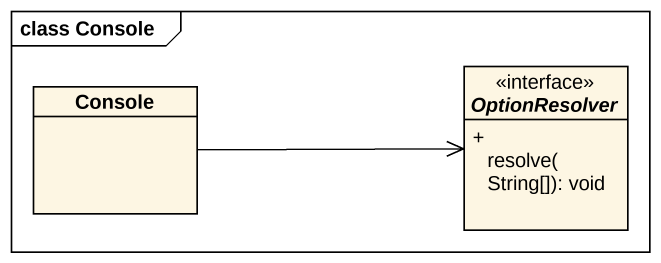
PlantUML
@startuml
mainframe class Console
hide circle
hide empty members
skinparam classAttributeIconSize 0
class Console
interface OptionResolver {
  + resolve(String[]): void
}
Console -right-> OptionResolver
@enduml
